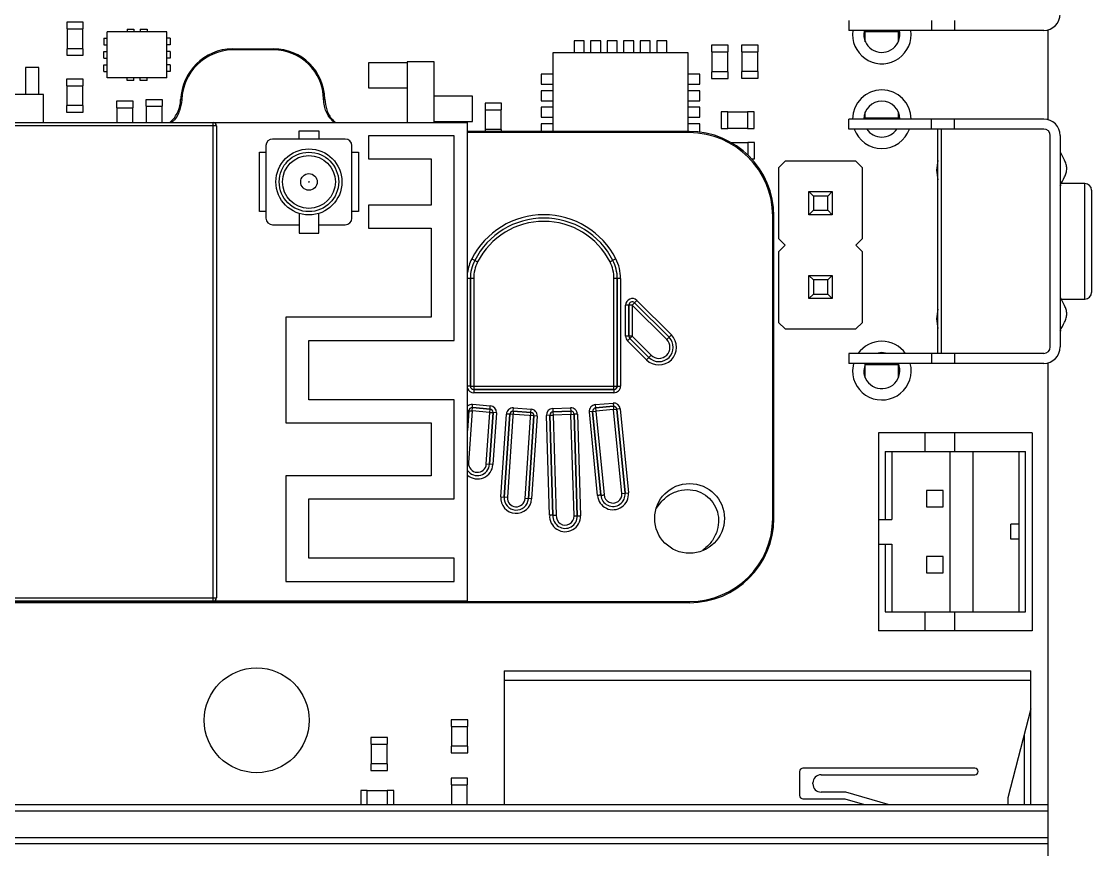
# Model space of a CAD drawing. Extents: x 0 to 723, y 0 to 367.
# Drawn here: x 677.93 to 719.08, y 314.63 to 346.49 of the extents above; entities that cross this region are included whole.
import ezdxf

# ---------------------------------------------------------------- set-up
doc = ezdxf.new("R2010")
doc.units = 0
doc.header["$MEASUREMENT"] = 0
doc.layers.get('0').update_dxf_attribs({"linetype": 'CONTINUOUS'})

msp = doc.modelspace()

# ---------------------------------------------------------------- linework, layer by layer
at = {"linetype": 'CONTINUOUS'}
for p, q in [((709.741, 346.524), (709.741, 346.143)), ((712.916, 346.524), (712.916, 346.143)), ((713.805, 346.524), (713.805, 346.143)), ((679.67, 346.456), (679.67, 346.202)), ((680.305, 346.456), (679.67, 346.456)), ((679.67, 346.202), (680.305, 346.202)), ((679.683, 346.202), (679.683, 345.44)), ((680.292, 345.44), (680.292, 346.202)), ((680.305, 346.202), (680.305, 346.456)), ((681.232, 344.315), (681.232, 346.093)), ((683.518, 346.093), (681.232, 346.093)), ((681.992, 346.194), (681.992, 346.093)), ((681.992, 346.194), (682.25, 346.194)), ((682.25, 346.194), (682.25, 346.093)), ((682.5, 346.194), (682.5, 346.093)), ((682.5, 346.194), (682.758, 346.194)), ((682.758, 346.194), (682.758, 346.093)), ((683.518, 344.315), (683.518, 346.093)), ((717.234, 346.143), (709.741, 346.143)), ((709.892, 346.143), (709.881, 345.99)), ((710.334, 346.143), (710.317, 345.99)), ((710.376, 345.709), (710.376, 346.143)), ((710.376, 346.099), (711.646, 346.099)), ((711.646, 345.714), (711.646, 346.143)), ((717.411, 342.706), (717.411, 346.168)), ((681.1, 345.841), (681.232, 345.841)), ((681.1, 345.841), (681.1, 345.583)), ((683.65, 345.841), (683.518, 345.841)), ((683.65, 345.841), (683.65, 345.583)), ((699.566, 345.736), (699.179, 345.736)), ((699.179, 345.736), (699.179, 345.281)), ((699.566, 345.281), (699.566, 345.736)), ((700.201, 345.736), (699.814, 345.736)), ((699.814, 345.736), (699.814, 345.281)), ((700.201, 345.281), (700.201, 345.736)), ((700.449, 345.736), (700.449, 345.281)), ((700.836, 345.736), (700.449, 345.736)), ((700.836, 345.281), (700.836, 345.736)), ((701.471, 345.736), (701.084, 345.736)), ((701.084, 345.736), (701.084, 345.281)), ((701.471, 345.281), (701.471, 345.736)), ((701.719, 345.736), (701.719, 345.281)), ((702.106, 345.736), (701.719, 345.736)), ((702.106, 345.281), (702.106, 345.736)), ((702.741, 345.736), (702.354, 345.736)), ((702.354, 345.736), (702.354, 345.281)), ((702.741, 345.281), (702.741, 345.736)), ((680.305, 345.44), (679.67, 345.44)), ((679.67, 345.44), (679.67, 345.186)), ((680.305, 345.186), (680.305, 345.44)), ((681.1, 345.583), (681.232, 345.583)), ((681.1, 345.333), (681.232, 345.333)), ((681.1, 345.075), (681.1, 345.333)), ((683.65, 345.583), (683.518, 345.583)), ((683.65, 345.333), (683.518, 345.333)), ((683.65, 345.333), (683.65, 345.075)), ((686.039, 345.393), (686.038, 345.437)), ((686.038, 345.437), (687.622, 345.437)), ((687.622, 345.393), (686.039, 345.393)), ((687.622, 345.393), (687.622, 345.437)), ((703.563, 345.281), (698.356, 345.281)), ((698.356, 345.281), (698.356, 342.255)), ((703.563, 342.255), (703.563, 345.281)), ((704.465, 345.569), (704.465, 345.315)), ((705.1, 345.569), (704.465, 345.569)), ((704.465, 345.315), (705.1, 345.315)), ((704.477, 345.315), (704.477, 344.553)), ((705.087, 344.553), (705.087, 345.315)), ((705.1, 345.315), (705.1, 345.569)), ((705.615, 345.576), (705.615, 345.322)), ((706.25, 345.576), (705.615, 345.576)), ((705.615, 345.322), (706.25, 345.322)), ((705.628, 345.322), (705.628, 344.56)), ((706.238, 344.56), (706.238, 345.322)), ((706.25, 345.322), (706.25, 345.576)), ((679.67, 345.186), (680.305, 345.186)), ((681.1, 345.075), (681.232, 345.075)), ((681.1, 344.567), (681.1, 344.825)), ((681.1, 344.825), (681.232, 344.825)), ((683.65, 345.075), (683.518, 345.075)), ((683.65, 344.825), (683.518, 344.825)), ((683.65, 344.825), (683.65, 344.567)), ((692.762, 344.897), (691.278, 344.897)), ((691.278, 344.897), (691.278, 343.929)), ((692.762, 344.929), (692.762, 342.6)), ((693.794, 344.929), (692.762, 344.929)), ((693.794, 342.6), (693.794, 344.929)), ((678.084, 344.713), (678.084, 343.681)), ((678.6, 344.713), (678.084, 344.713)), ((678.6, 343.681), (678.6, 344.713)), ((681.1, 344.567), (681.232, 344.567)), ((683.65, 344.567), (683.518, 344.567)), ((697.909, 344.459), (697.909, 344.072)), ((698.356, 344.459), (697.909, 344.459)), ((704.015, 344.459), (703.563, 344.459)), ((704.015, 344.072), (704.015, 344.459)), ((704.465, 344.553), (704.465, 344.299)), ((705.1, 344.553), (704.465, 344.553)), ((705.1, 344.299), (705.1, 344.553)), ((705.615, 344.56), (705.615, 344.306)), ((706.25, 344.56), (705.615, 344.56)), ((706.25, 344.306), (706.25, 344.56)), ((679.665, 344.27), (679.665, 344.016)), ((680.3, 344.27), (679.665, 344.27)), ((679.665, 344.016), (680.3, 344.016)), ((679.677, 344.016), (679.677, 343.254)), ((680.287, 343.254), (680.287, 344.016)), ((680.3, 344.016), (680.3, 344.27)), ((683.518, 344.315), (681.232, 344.315)), ((681.992, 344.214), (681.992, 344.315)), ((682.25, 344.214), (681.992, 344.214)), ((682.25, 344.214), (682.25, 344.315)), ((682.5, 344.214), (682.5, 344.315)), ((682.758, 344.214), (682.5, 344.214)), ((682.758, 344.214), (682.758, 344.315)), ((697.909, 344.072), (698.356, 344.072)), ((703.563, 344.072), (704.015, 344.072)), ((704.465, 344.299), (705.1, 344.299)), ((705.615, 344.306), (706.25, 344.306)), ((678.784, 343.681), (676.244, 343.681)), ((678.784, 342.6), (678.784, 343.681)), ((691.278, 343.929), (692.762, 343.929)), ((695.278, 343.607), (693.794, 343.607)), ((695.278, 342.639), (695.278, 343.607)), ((698.356, 343.824), (697.909, 343.824)), ((697.909, 343.824), (697.909, 343.437)), ((704.015, 343.824), (703.563, 343.824)), ((704.015, 343.437), (704.015, 343.824)), ((679.665, 343.254), (679.665, 343)), ((680.3, 343.254), (679.665, 343.254)), ((680.3, 343), (680.3, 343.254)), ((681.59, 343.421), (681.59, 343.167)), ((682.225, 343.421), (681.59, 343.421)), ((681.59, 343.167), (682.225, 343.167)), ((681.603, 343.167), (681.603, 342.6)), ((682.213, 342.6), (682.213, 343.167)), ((682.225, 343.167), (682.225, 343.421)), ((682.716, 343.477), (682.716, 343.223)), ((683.351, 343.477), (682.716, 343.477)), ((682.716, 343.223), (683.351, 343.223)), ((682.729, 343.223), (682.729, 342.6)), ((683.339, 342.6), (683.339, 343.223)), ((683.351, 343.223), (683.351, 343.477)), ((684.052, 343.479), (684.096, 343.477)), ((689.549, 343.501), (689.594, 343.501)), ((695.754, 343.347), (695.754, 343.093)), ((696.389, 343.347), (695.754, 343.347)), ((696.389, 343.093), (696.389, 343.347)), ((697.909, 343.437), (698.356, 343.437)), ((697.909, 343.189), (697.909, 342.802)), ((698.356, 343.189), (697.909, 343.189)), ((703.563, 343.437), (704.015, 343.437)), ((704.015, 343.189), (703.563, 343.189)), ((704.015, 342.802), (704.015, 343.189)), ((679.665, 343), (680.3, 343)), ((695.754, 343.093), (696.389, 343.093)), ((695.766, 343.093), (695.766, 342.331)), ((696.376, 342.331), (696.376, 343.093)), ((697.909, 342.802), (698.356, 342.802)), ((703.563, 342.802), (704.015, 342.802)), ((704.831, 343.01), (704.831, 342.375)), ((705.085, 343.01), (704.831, 343.01)), ((705.085, 342.375), (705.085, 343.01)), ((705.847, 342.998), (705.085, 342.998)), ((706.101, 343.01), (705.847, 343.01)), ((705.847, 343.01), (705.847, 342.375)), ((706.101, 342.375), (706.101, 343.01)), ((710.376, 342.731), (710.376, 343.012)), ((710.376, 342.775), (711.646, 342.775)), ((711.646, 342.731), (711.646, 343.008)), ((659.329, 342.6), (695.08, 342.6)), ((685.428, 342.473), (662.695, 342.473)), ((685.301, 324.185), (685.301, 342.6)), ((685.428, 342.473), (685.428, 324.312)), ((693.794, 342.639), (695.278, 342.639)), ((695.08, 324.185), (695.08, 342.6)), ((698.356, 342.554), (697.909, 342.554)), ((697.909, 342.554), (697.909, 342.255)), ((704.015, 342.554), (703.563, 342.554)), ((704.015, 342.229), (704.015, 342.554)), ((704.831, 342.375), (705.085, 342.375)), ((705.085, 342.388), (705.847, 342.388)), ((705.847, 342.375), (706.101, 342.375)), ((717.234, 342.731), (709.741, 342.731)), ((709.741, 342.35), (709.741, 342.731)), ((717.234, 342.35), (709.741, 342.35)), ((712.916, 342.35), (712.916, 342.731)), ((713.17, 333.714), (713.17, 342.35)), ((713.297, 342.35), (713.297, 333.714)), ((713.805, 342.35), (713.805, 342.731)), ((690.381, 341.965), (687.587, 341.965)), ((688.603, 342.282), (689.365, 342.282)), ((688.603, 341.965), (688.603, 342.282)), ((689.365, 342.282), (689.365, 341.965)), ((691.27, 342.092), (691.27, 341.203)), ((694.572, 342.092), (691.27, 342.092)), ((694.572, 334.218), (694.572, 342.092)), ((703.603, 342.255), (695.08, 342.255)), ((703.603, 342.21), (695.08, 342.21)), ((695.754, 342.331), (695.754, 342.255)), ((696.389, 342.331), (695.754, 342.331)), ((696.389, 342.255), (696.389, 342.331)), ((703.603, 342.255), (703.603, 342.21)), ((717.488, 333.968), (717.488, 342.096)), ((717.869, 342.096), (717.869, 333.968)), ((687.333, 341.711), (687.333, 338.917)), ((690.635, 338.917), (690.635, 341.711)), ((705.86, 341.82), (705.229, 341.82)), ((706.114, 341.833), (705.86, 341.833)), ((705.86, 341.833), (705.86, 341.346)), ((706.114, 341.198), (706.114, 341.833)), ((687.079, 341.457), (687.333, 341.457)), ((687.079, 339.171), (687.079, 341.457)), ((690.635, 341.457), (690.889, 341.457)), ((690.889, 341.457), (690.889, 339.171)), ((691.27, 341.203), (693.683, 341.203)), ((693.683, 341.203), (693.683, 339.425)), ((706.005, 341.198), (706.114, 341.198)), ((707.296, 341.11), (707.042, 340.856)), ((710.013, 341.11), (707.296, 341.11)), ((710.267, 340.856), (710.013, 341.11)), ((717.869, 341.461), (717.869, 341.461)), ((707.042, 340.856), (707.042, 338.138)), ((710.267, 338.138), (710.267, 340.856)), ((708.21, 339.941), (708.38, 339.771)), ((708.21, 339.941), (709.099, 339.941)), ((708.21, 339.052), (708.21, 339.941)), ((708.929, 339.771), (709.099, 339.941)), ((709.099, 339.941), (709.099, 339.052)), ((717.869, 340.191), (717.905, 340.191)), ((718.822, 340.254), (717.903, 340.254)), ((719.076, 340), (719.076, 336.063)), ((708.929, 339.771), (708.38, 339.771)), ((708.38, 339.771), (708.38, 339.222)), ((708.929, 339.222), (708.929, 339.771)), ((687.333, 339.171), (687.079, 339.171)), ((688.603, 339.102), (688.603, 338.345)), ((689.365, 338.345), (689.365, 339.102)), ((690.889, 339.171), (690.635, 339.171)), ((693.683, 339.425), (691.27, 339.425)), ((691.27, 339.425), (691.27, 338.536)), ((708.21, 339.052), (708.38, 339.222)), ((709.099, 339.052), (708.21, 339.052)), ((708.38, 339.222), (708.929, 339.222)), ((708.929, 339.222), (709.099, 339.052)), ((687.587, 338.663), (688.603, 338.663)), ((689.365, 338.663), (690.381, 338.663)), ((706.816, 327.369), (706.816, 338.997)), ((706.861, 338.997), (706.816, 338.997)), ((706.861, 327.369), (706.861, 338.997)), ((688.603, 338.345), (689.365, 338.345)), ((691.27, 338.536), (693.683, 338.536)), ((693.683, 338.536), (693.683, 335.107)), ((707.042, 338.138), (707.296, 337.884)), ((707.296, 337.884), (707.042, 337.63)), ((710.013, 337.884), (710.267, 338.138)), ((710.267, 337.63), (710.013, 337.884)), ((707.042, 337.63), (707.042, 334.912)), ((710.267, 334.912), (710.267, 337.63)), ((695.244, 337.351), (695.47, 337.236)), ((700.786, 337.351), (700.56, 337.236)), ((695.318, 336.603), (695.08, 336.603)), ((695.191, 336.603), (695.191, 332.459)), ((695.191, 332.459), (695.191, 336.603)), ((695.318, 336.603), (695.318, 332.332)), ((700.965, 336.603), (700.711, 336.603)), ((700.711, 332.332), (700.711, 336.603)), ((700.838, 332.459), (700.838, 336.603)), ((700.838, 336.603), (700.838, 332.459)), ((700.965, 336.603), (700.965, 332.459)), ((708.21, 336.715), (709.099, 336.715)), ((708.21, 336.715), (708.38, 336.545)), ((708.21, 335.826), (708.21, 336.715)), ((709.099, 336.715), (708.929, 336.545)), ((709.099, 336.715), (709.099, 335.826)), ((708.929, 336.545), (708.38, 336.545)), ((708.38, 336.545), (708.38, 335.997)), ((708.929, 335.997), (708.929, 336.545)), ((708.38, 335.997), (708.21, 335.826)), ((709.099, 335.826), (708.21, 335.826)), ((708.38, 335.997), (708.929, 335.997)), ((708.929, 335.997), (709.099, 335.826)), ((717.869, 335.873), (717.869, 335.873)), ((717.903, 335.809), (718.822, 335.809)), ((701.16, 334.377), (701.16, 335.574)), ((701.287, 335.574), (701.16, 335.574)), ((701.287, 335.574), (701.287, 334.377)), ((701.287, 335.574), (701.287, 335.574)), ((701.287, 334.377), (701.287, 335.574)), ((701.414, 335.574), (701.287, 335.574)), ((701.414, 335.574), (701.504, 335.663)), ((702.738, 334.25), (701.414, 335.574)), ((701.414, 335.574), (701.414, 334.377)), ((701.594, 335.753), (701.504, 335.664)), ((702.828, 334.339), (701.504, 335.664)), ((701.504, 335.664), (701.504, 335.663)), ((701.504, 335.663), (702.828, 334.339)), ((701.594, 335.753), (702.918, 334.429)), ((688.095, 335.107), (688.095, 331.043)), ((693.683, 335.107), (688.095, 335.107)), ((707.042, 334.912), (707.296, 334.658)), ((707.296, 334.658), (710.013, 334.658)), ((710.013, 334.658), (710.267, 334.912)), ((717.869, 334.603), (717.905, 334.603)), ((688.984, 334.218), (694.572, 334.218)), ((688.984, 331.932), (688.984, 334.218)), ((701.287, 334.377), (701.16, 334.377)), ((701.324, 334.287), (701.235, 334.197)), ((701.96, 333.471), (701.235, 334.197)), ((701.287, 334.377), (701.287, 334.377)), ((701.414, 334.377), (701.287, 334.377)), ((701.324, 334.287), (702.05, 333.561)), ((701.325, 334.287), (701.324, 334.287)), ((701.325, 334.287), (701.414, 334.377)), ((702.05, 333.561), (701.325, 334.287)), ((701.414, 334.377), (702.14, 333.651)), ((702.918, 334.429), (702.738, 334.25)), ((717.234, 333.714), (709.741, 333.714)), ((709.741, 333.714), (709.741, 333.333)), ((712.916, 333.714), (712.916, 333.333)), ((713.805, 333.714), (713.805, 333.333)), ((701.96, 333.471), (702.14, 333.651)), ((717.234, 333.333), (709.741, 333.333)), ((709.916, 333.333), (709.881, 333.054)), ((710.376, 332.772), (710.376, 333.333)), ((711.646, 332.777), (711.646, 333.33)), ((717.411, 255.081), (717.411, 333.358)), ((710.376, 333.289), (711.646, 333.289)), ((695.191, 332.459), (695.191, 332.459)), ((695.191, 332.459), (700.838, 332.459)), ((695.318, 332.332), (700.711, 332.332)), ((695.318, 332.332), (695.318, 332.205)), ((695.318, 332.332), (695.318, 332.332)), ((700.711, 332.332), (695.318, 332.332)), ((700.711, 332.205), (695.318, 332.205)), ((700.711, 332.332), (700.711, 332.205)), ((700.711, 332.332), (700.711, 332.332)), ((700.838, 332.459), (700.965, 332.459)), ((700.838, 332.459), (700.838, 332.459)), ((694.572, 331.932), (688.984, 331.932)), ((694.572, 328.122), (694.572, 331.932)), ((695.269, 331.631), (695.279, 331.758)), ((695.279, 331.758), (695.958, 331.702)), ((695.948, 331.576), (695.958, 331.702)), ((699.995, 331.747), (700.677, 331.808)), ((699.995, 331.747), (700.006, 331.621)), ((700.688, 331.681), (700.006, 331.621)), ((700.006, 331.621), (700.688, 331.681)), ((700.677, 331.808), (700.688, 331.681)), ((700.688, 331.681), (700.688, 331.681)), ((700.688, 331.681), (700.699, 331.555)), ((695.258, 331.504), (695.123, 329.505)), ((695.132, 331.513), (695.132, 331.513)), ((695.132, 331.513), (695.258, 331.504)), ((695.258, 331.504), (695.269, 331.631)), ((695.938, 331.449), (695.258, 331.504)), ((695.948, 331.576), (695.269, 331.631)), ((695.269, 331.631), (695.269, 331.631)), ((695.269, 331.631), (695.948, 331.576)), ((695.803, 329.459), (695.938, 331.449)), ((696.064, 331.441), (695.929, 329.451)), ((695.93, 329.451), (696.064, 331.441)), ((695.938, 331.449), (695.948, 331.576)), ((695.938, 331.449), (696.064, 331.441)), ((695.948, 331.576), (695.948, 331.576)), ((696.191, 331.432), (696.056, 329.442)), ((696.191, 331.432), (696.064, 331.441)), ((696.064, 331.441), (696.064, 331.441)), ((696.36, 328.198), (696.576, 331.384)), ((696.702, 331.375), (696.487, 328.189)), ((696.487, 328.189), (696.702, 331.375)), ((696.702, 331.375), (696.576, 331.384)), ((696.838, 331.493), (696.613, 328.181)), ((696.702, 331.375), (696.702, 331.375)), ((697.636, 331.312), (696.702, 331.375)), ((696.838, 331.493), (696.846, 331.62)), ((697.518, 331.447), (696.838, 331.493)), ((696.838, 331.493), (696.838, 331.493)), ((696.838, 331.493), (697.517, 331.447)), ((696.846, 331.62), (697.526, 331.574)), ((697.293, 328.135), (697.517, 331.447)), ((697.42, 328.126), (697.636, 331.312)), ((697.636, 331.312), (697.42, 328.126)), ((697.517, 331.447), (697.518, 331.447)), ((697.518, 331.447), (697.526, 331.574)), ((697.762, 331.303), (697.547, 328.117)), ((697.762, 331.303), (697.636, 331.312)), ((697.636, 331.312), (697.636, 331.312)), ((698.244, 331.338), (698.117, 331.334)), ((698.239, 327.496), (698.117, 331.334)), ((698.244, 331.338), (698.371, 331.342)), ((698.244, 331.338), (698.367, 327.494)), ((698.367, 327.494), (698.244, 331.338)), ((698.244, 331.338), (698.244, 331.338)), ((698.361, 331.596), (699.042, 331.624)), ((698.361, 331.596), (698.366, 331.469)), ((699.047, 331.497), (698.366, 331.469)), ((698.366, 331.469), (699.047, 331.497)), ((698.366, 331.469), (698.366, 331.469)), ((698.366, 331.469), (698.371, 331.342)), ((699.052, 331.37), (698.371, 331.342)), ((698.371, 331.342), (698.494, 327.49)), ((699.042, 331.624), (699.047, 331.497)), ((699.047, 331.497), (699.047, 331.497)), ((699.047, 331.497), (699.052, 331.37)), ((699.052, 331.37), (699.179, 331.374)), ((699.176, 327.464), (699.052, 331.37)), ((699.306, 331.378), (699.179, 331.374)), ((699.303, 327.468), (699.179, 331.374)), ((699.179, 331.374), (699.179, 331.374)), ((699.179, 331.374), (699.303, 327.468)), ((699.306, 331.378), (699.43, 327.472)), ((699.891, 331.482), (699.765, 331.47)), ((700.078, 328.251), (699.765, 331.47)), ((699.891, 331.482), (700.018, 331.494)), ((699.891, 331.482), (700.205, 328.262)), ((700.205, 328.262), (699.891, 331.482)), ((699.891, 331.482), (699.891, 331.482)), ((700.006, 331.621), (700.006, 331.621)), ((700.006, 331.621), (700.018, 331.494)), ((700.699, 331.555), (700.018, 331.494)), ((700.018, 331.494), (700.331, 328.273)), ((700.699, 331.555), (700.825, 331.567)), ((701.013, 328.332), (700.699, 331.555)), ((700.952, 331.579), (700.825, 331.567)), ((701.139, 328.345), (700.825, 331.567)), ((700.825, 331.567), (700.825, 331.567)), ((700.825, 331.567), (701.139, 328.345)), ((700.952, 331.579), (701.266, 328.357)), ((688.095, 331.043), (693.683, 331.043)), ((693.683, 331.043), (693.683, 329.011)), ((716.794, 330.667), (710.888, 330.667)), ((710.888, 330.667), (710.888, 323.047)), ((712.666, 330.667), (712.666, 329.937)), ((713.809, 330.667), (713.809, 329.937)), ((716.794, 330.667), (716.794, 323.047)), ((711.142, 329.937), (711.142, 327.333)), ((711.142, 329.937), (716.54, 329.937)), ((711.396, 329.937), (711.396, 327.333)), ((713.619, 329.937), (713.619, 323.777)), ((714.508, 329.937), (714.508, 323.777)), ((716.286, 323.777), (716.286, 329.937)), ((716.54, 323.777), (716.54, 329.937)), ((696.056, 329.442), (695.803, 329.459)), ((688.095, 329.011), (688.095, 324.947)), ((693.683, 329.011), (688.095, 329.011)), ((701.013, 328.332), (701.266, 328.357)), ((712.73, 328.444), (712.73, 327.809)), ((713.365, 328.444), (712.73, 328.444)), ((713.365, 327.809), (713.365, 328.444)), ((688.984, 328.122), (694.572, 328.122)), ((688.984, 325.836), (688.984, 328.122)), ((696.36, 328.198), (696.613, 328.181)), ((697.547, 328.117), (697.293, 328.135)), ((700.205, 328.262), (700.205, 328.262)), ((712.73, 327.809), (713.365, 327.809)), ((698.367, 327.494), (698.367, 327.494)), ((699.176, 327.464), (699.43, 327.472)), ((706.861, 327.369), (706.816, 327.369)), ((710.888, 327.333), (711.396, 327.333)), ((715.968, 326.571), (715.968, 327.143)), ((716.286, 327.143), (715.968, 327.143)), ((710.888, 326.381), (711.396, 326.381)), ((711.142, 326.381), (711.142, 323.777)), ((711.396, 326.381), (711.396, 323.777)), ((716.286, 326.571), (715.968, 326.571)), ((713.365, 325.904), (712.73, 325.904)), ((712.73, 325.904), (712.73, 325.269)), ((713.365, 325.269), (713.365, 325.904)), ((694.572, 325.836), (688.984, 325.836)), ((694.572, 324.947), (694.572, 325.836)), ((712.73, 325.269), (713.365, 325.269)), ((688.095, 324.947), (694.572, 324.947)), ((662.695, 324.312), (685.428, 324.312)), ((695.08, 324.185), (659.329, 324.185)), ((668.099, 324.172), (703.619, 324.172)), ((668.099, 324.128), (703.619, 324.128)), ((703.619, 324.128), (703.619, 324.172)), ((711.142, 323.777), (716.54, 323.777)), ((712.666, 323.777), (712.666, 323.047)), ((713.809, 323.777), (713.809, 323.047)), ((716.794, 323.047), (710.888, 323.047)), ((696.484, 321.508), (696.484, 316.367)), ((696.484, 321.508), (716.741, 321.508)), ((716.741, 316.367), (716.741, 321.508)), ((716.741, 321.127), (696.484, 321.127)), ((716.741, 320.048), (715.852, 316.619)), ((695.09, 319.619), (694.455, 319.619)), ((694.455, 319.619), (694.455, 319.365)), ((694.455, 319.365), (695.09, 319.365)), ((694.468, 319.365), (694.468, 318.603)), ((695.077, 318.603), (695.077, 319.365)), ((695.09, 319.365), (695.09, 319.619)), ((691.364, 318.938), (691.364, 318.684)), ((691.999, 318.938), (691.364, 318.938)), ((691.999, 318.684), (691.999, 318.938)), ((716.487, 319.068), (716.487, 316.367)), ((691.364, 318.684), (691.999, 318.684)), ((691.374, 318.684), (691.374, 317.922)), ((691.991, 317.922), (691.991, 318.684)), ((695.09, 318.603), (694.455, 318.603)), ((694.455, 318.603), (694.455, 318.349)), ((695.09, 318.349), (695.09, 318.603)), ((694.455, 318.349), (695.09, 318.349)), ((691.364, 317.922), (691.364, 317.668)), ((691.999, 317.922), (691.364, 317.922)), ((691.364, 317.668), (691.999, 317.668)), ((691.999, 317.668), (691.999, 317.922)), ((714.582, 317.762), (707.978, 317.762)), ((694.447, 317.371), (694.447, 317.117)), ((695.082, 317.371), (694.447, 317.371)), ((695.082, 317.117), (695.082, 317.371)), ((707.851, 317.635), (707.851, 316.711)), ((708.676, 317.508), (714.582, 317.508)), ((691.227, 316.904), (690.973, 316.904)), ((690.973, 316.904), (690.973, 316.367)), ((691.227, 316.367), (691.227, 316.904)), ((691.989, 316.891), (691.227, 316.891)), ((692.243, 316.904), (691.989, 316.904)), ((691.989, 316.904), (691.989, 316.367)), ((692.243, 316.367), (692.243, 316.904)), ((694.447, 317.117), (695.082, 317.117)), ((694.46, 317.117), (694.46, 316.367)), ((695.07, 316.367), (695.07, 317.117)), ((708.359, 317.156), (708.359, 317.19)), ((709.629, 316.838), (708.676, 316.838)), ((711.249, 316.367), (709.629, 316.838)), ((707.978, 316.584), (709.593, 316.584)), ((709.593, 316.584), (710.339, 316.367)), ((715.852, 316.619), (715.852, 316.367)), ((634.861, 316.367), (717.411, 316.367)), ((634.861, 316.113), (717.411, 316.113)), ((634.861, 315.097), (717.411, 315.097)), ((634.861, 314.862), (717.411, 314.862))]:
    msp.add_line(p, q, dxfattribs=at)
at = {"color": 8, "linetype": 'CONTINUOUS'}
for p, q in [((718.822, 335.809), (718.822, 340.254)), ((695.191, 332.459), (695.08, 332.459)), ((695.132, 331.513), (695.08, 331.517)), ((695.132, 331.513), (695.08, 330.75)), ((695.08, 330.749), (695.132, 331.513)), ((695.08, 329.508), (695.123, 329.505))]:
    msp.add_line(p, q, dxfattribs=at)
at = {"linetype": 'CONTINUOUS'}
for points in [[(713.17, 341.135), (713.107, 340.762), (713.17, 340.39), (713.17, 340.39)], [(717.869, 341.453), (717.869, 341.444), (717.869, 341.361), (717.869, 341.217), (717.869, 341.03), (717.869, 340.819), (717.869, 340.609), (717.869, 340.424), (717.869, 340.284), (717.869, 340.205), (717.869, 340.191), (717.869, 340.191), (717.869, 340.191)], [(717.869, 335.865), (717.869, 335.856), (717.869, 335.773), (717.869, 335.629), (717.869, 335.442), (717.869, 335.231), (717.869, 335.021), (717.869, 334.836), (717.869, 334.696), (717.869, 334.617), (717.869, 334.603), (717.869, 334.603), (717.869, 334.603)], [(713.17, 335.42), (713.107, 335.047), (713.17, 334.675), (713.17, 334.675)], [(711.222, 333.714), (711.01, 333.747), (710.798, 333.714), (710.798, 333.714)], [(710.376, 333.335), (710.37, 333.319), (710.317, 333.054), (710.317, 333.054)]]:
    msp.add_lwpolyline(points, dxfattribs=at)
for centre, radius in [((688.984, 340.314), 1.27), ((688.984, 340.314), 1.143), ((688.984, 340.314), 1.016), ((688.984, 340.314), 0.318), ((688.984, 340.314), 0.0127), ((703.619, 327.369), 1.342), ((686.974, 319.601), 2.016)]:
    msp.add_circle(centre, radius, dxfattribs=at)
for centre, radius, start, end in [((717.234, 346.778), 0.635, 270, 0), ((711.01, 345.99), 1.129, 180, 7.7576), ((711.01, 345.99), 0.694, 180, 12.6938), ((686.082, 343.405), 2.032, 91.2502, 177.9315), ((686.082, 343.405), 1.988, 91.2641, 177.9315), ((687.622, 343.465), 1.972, 1.0459, 90), ((687.622, 343.465), 1.927, 1.0459, 90), ((711.01, 342.731), 1.129, 0, 180), ((711.01, 342.731), 0.694, 0, 180), ((685.301, 342.473), 0.127, 0, 90), ((711.01, 342.731), 1.129, 199.7221, 340.2779), ((711.01, 342.731), 0.694, 213.3224, 326.6776), ((717.234, 342.096), 0.635, 0, 90), ((717.234, 342.096), 0.254, 0, 90), ((687.587, 341.711), 0.254, 90, 180), ((690.381, 341.711), 0.254, 0, 90), ((703.603, 338.997), 3.258, 0, 90), ((703.603, 338.997), 3.213, 0, 90), ((718.822, 340), 0.254, 0, 90), ((687.587, 338.917), 0.254, 180, 270), ((690.381, 338.917), 0.254, 270, 0), ((698.015, 335.941), 3.109, 26.9624, 153.0376), ((698.015, 335.941), 2.982, 26.9624, 153.0376), ((698.015, 335.941), 2.982, 26.9624, 153.0376), ((698.015, 335.941), 2.855, 26.9624, 153.0376), ((696.713, 336.603), 1.522, 153.0376, 180), ((696.713, 336.603), 1.522, 153.0376, 180), ((696.713, 336.603), 1.395, 153.0376, 180), ((699.317, 336.603), 1.395, 0, 26.9624), ((699.317, 336.603), 1.522, 0, 26.9624), ((699.317, 336.603), 1.522, 0, 26.9624), ((699.317, 336.603), 1.649, 0, 26.9624), ((701.414, 335.574), 0.254, 44.9733, 180.0267), ((718.822, 336.063), 0.254, 270, 0), ((701.414, 335.574), 0.127, 44.8778, 180.1222), ((701.414, 335.573), 0.127, 45.0699, 179.9301), ((701.414, 334.377), 0.254, 179.9998, 225.0002), ((701.414, 334.377), 0.127, 179.992, 225.008), ((701.414, 334.377), 0.127, 180.0075, 224.9925), ((702.439, 333.95), 0.677, 225, 45), ((702.439, 333.95), 0.55, 225, 45), ((702.439, 333.95), 0.55, 225, 45), ((702.439, 333.95), 0.423, 225, 45), ((711.01, 333.054), 1.129, 35.7978, 144.2022), ((717.234, 333.968), 0.635, 270, 0), ((717.234, 333.968), 0.254, 270, 0), ((711.01, 333.054), 1.129, 180, 14.3278), ((711.01, 333.054), 0.694, 180, 23.7569), ((695.318, 332.459), 0.127, 179.9736, 270.0264), ((695.318, 332.459), 0.127, 180.0204, 269.9796), ((700.711, 332.459), 0.254, 269.997, 0), ((700.712, 332.459), 0.127, 269.9736, 0), ((700.711, 332.459), 0.127, 270.0204, 0), ((695.938, 331.449), 0.254, 356.1228, 85.3526), ((700.017, 331.494), 0.254, 95.0588, 185.5646), ((700.699, 331.555), 0.254, 5.5587, 95.0646), ((700.699, 331.555), 0.127, 5.5356, 95.0877), ((700.699, 331.555), 0.127, 5.5819, 95.0414), ((695.258, 331.505), 0.127, 85.3232, 176.1522), ((695.258, 331.504), 0.127, 85.3705, 176.1049), ((695.938, 331.449), 0.127, 356.0999, 85.3756), ((695.938, 331.449), 0.127, 356.1458, 85.3296), ((696.829, 331.367), 0.254, 86.1227, 176.1287), ((696.829, 331.367), 0.127, 86.0993, 176.1521), ((696.829, 331.366), 0.127, 86.1461, 176.1053), ((697.509, 331.32), 0.127, 356.1461, 86.1053), ((697.509, 331.321), 0.127, 356.0993, 86.1521), ((697.509, 331.32), 0.254, 356.1227, 86.1287), ((698.371, 331.342), 0.254, 92.3204, 181.8263), ((698.371, 331.342), 0.127, 92.2973, 181.8494), ((698.371, 331.342), 0.127, 92.3436, 181.8031), ((699.052, 331.37), 0.254, 1.8205, 92.3262), ((699.052, 331.37), 0.127, 1.7971, 92.3496), ((699.052, 331.37), 0.127, 1.844, 92.3027), ((700.017, 331.494), 0.127, 95.0354, 185.5879), ((700.018, 331.494), 0.127, 95.0823, 185.541), ((695.463, 329.482), 0.341, 176.1257, 356.1257), ((700.672, 328.299), 0.596, 184.6725, 5.5617), ((696.953, 328.158), 0.595, 176.1257, 356.1257), ((696.953, 328.158), 0.468, 176.1257, 356.1257), ((696.953, 328.158), 0.468, 176.1257, 356.1257), ((696.953, 328.158), 0.341, 176.1257, 356.1257), ((700.672, 328.299), 0.469, 184.5593, 5.5617), ((700.672, 328.299), 0.469, 184.5593, 5.5617), ((700.672, 328.299), 0.342, 184.3879, 5.5617), ((698.834, 327.454), 0.596, 175.8681, 1.8234), ((698.834, 327.454), 0.469, 175.1099, 1.8234), ((698.834, 327.454), 0.469, 175.1093, 1.8234), ((698.834, 327.454), 0.342, 173.9603, 1.8234), ((703.619, 327.369), 3.197, 270, 0), ((703.619, 327.369), 3.242, 270, 0), ((685.301, 324.312), 0.127, 270, 0), ((707.978, 317.635), 0.127, 90, 180), ((714.582, 317.635), 0.127, 270, 90), ((708.676, 317.19), 0.318, 90, 180), ((708.676, 317.156), 0.318, 180, 270), ((707.978, 316.711), 0.127, 180, 270)]:
    msp.add_arc(centre, radius, start, end, dxfattribs=at)
at = {"color": 8, "linetype": 'CONTINUOUS'}
for centre, radius, start, end in [((696.713, 336.603), 1.649, 153.0376, 172.0971), ((695.318, 332.459), 0.254, 200.2254, 270.0031), ((695.258, 331.504), 0.254, 85.3471, 134.6107), ((695.463, 329.482), 0.468, 215.0437, 356.1257), ((695.463, 329.482), 0.468, 215.0302, 356.1257), ((695.463, 329.482), 0.595, 229.9166, 356.1257)]:
    msp.add_arc(centre, radius, start, end, dxfattribs=at)
at = {"linetype": 'CONTINUOUS'}
for points, knots in [([(683.635, 342.6), (683.715, 342.679), (683.796, 342.759), (683.859, 342.851), (683.94, 342.968), (683.993, 343.105), (684.021, 343.245), (684.037, 343.322), (684.044, 343.401), (684.052, 343.479)], [0, 0, 0, 0, 0.337381, 0.337381, 0.337381, 0.763881, 0.763881, 0.763881, 1, 1, 1, 1]), ([(684.096, 343.477), (684.075, 343.332), (684.053, 343.186), (684.006, 343.045), (683.959, 342.904), (683.886, 342.767), (683.778, 342.667), (683.753, 342.643), (683.725, 342.621), (683.697, 342.6)], [0, 0, 0, 0, 0.446579, 0.446579, 0.446579, 0.893185, 0.893185, 0.893185, 1, 1, 1, 1]), ([(689.952, 342.6), (689.88, 342.672), (689.807, 342.744), (689.749, 342.827), (689.665, 342.948), (689.61, 343.091), (689.581, 343.236), (689.564, 343.323), (689.557, 343.412), (689.549, 343.501)], [0, 0, 0, 0, 0.301152, 0.301152, 0.301152, 0.736726, 0.736726, 0.736726, 1, 1, 1, 1]), ([(689.594, 343.501), (689.611, 343.36), (689.629, 343.219), (689.673, 343.083), (689.717, 342.946), (689.786, 342.814), (689.886, 342.713), (689.927, 342.672), (689.973, 342.636), (690.019, 342.6)], [0, 0, 0, 0, 0.414892, 0.414892, 0.414892, 0.829812, 0.829812, 0.829812, 1, 1, 1, 1]), ([(717.865, 340.183), (717.926, 340.289), (717.986, 340.395), (718.037, 340.506), (718.061, 340.558), (718.083, 340.611), (718.099, 340.667), (718.113, 340.719), (718.123, 340.774), (718.123, 340.828), (718.122, 340.882), (718.113, 340.937), (718.098, 340.989), (718.082, 341.045), (718.06, 341.098), (718.035, 341.15), (717.988, 341.253), (717.931, 341.352), (717.875, 341.45)], [0, 0, 0, 0, 0.265453, 0.265453, 0.265453, 0.390747, 0.390747, 0.390747, 0.509096, 0.509096, 0.509096, 0.627568, 0.627568, 0.627568, 0.753039, 0.753039, 0.753039, 1, 1, 1, 1]), ([(717.865, 334.595), (717.926, 334.701), (717.986, 334.807), (718.037, 334.918), (718.061, 334.97), (718.083, 335.023), (718.099, 335.079), (718.113, 335.131), (718.123, 335.186), (718.123, 335.24), (718.122, 335.294), (718.113, 335.349), (718.098, 335.401), (718.082, 335.457), (718.06, 335.51), (718.035, 335.562), (717.988, 335.665), (717.931, 335.764), (717.875, 335.862)], [0, 0, 0, 0, 0.265453, 0.265453, 0.265453, 0.390747, 0.390747, 0.390747, 0.509096, 0.509096, 0.509096, 0.627568, 0.627568, 0.627568, 0.753039, 0.753039, 0.753039, 1, 1, 1, 1]), ([(702.345, 327.757), (702.454, 327.906), (702.562, 328.055), (702.7, 328.172), (702.814, 328.269), (702.947, 328.345), (703.089, 328.397), (703.231, 328.45), (703.381, 328.478), (703.531, 328.479), (703.677, 328.479), (703.824, 328.454), (703.961, 328.403), (704.087, 328.355), (704.206, 328.286), (704.309, 328.199), (704.412, 328.113), (704.5, 328.009), (704.568, 327.893), (704.636, 327.778), (704.684, 327.652), (704.71, 327.522), (704.737, 327.39), (704.741, 327.253), (704.724, 327.12), (704.707, 326.981), (704.667, 326.845), (704.607, 326.718), (704.544, 326.584), (704.459, 326.459), (704.357, 326.353), (704.286, 326.28), (704.208, 326.215), (704.129, 326.15)], [0, 0, 0, 0, 0.117375, 0.117375, 0.117375, 0.213939, 0.213939, 0.213939, 0.310651, 0.310651, 0.310651, 0.404405, 0.404405, 0.404405, 0.491174, 0.491174, 0.491174, 0.577339, 0.577339, 0.577339, 0.662849, 0.662849, 0.662849, 0.749301, 0.749301, 0.749301, 0.839356, 0.839356, 0.839356, 0.93439, 0.93439, 0.93439, 1, 1, 1, 1]), ([(700.205, 328.262), (700.204, 328.262), (700.202, 328.262), (700.197, 328.261), (700.192, 328.261), (700.185, 328.26), (700.176, 328.259), (700.167, 328.259), (700.155, 328.258), (700.143, 328.257), (700.131, 328.255), (700.118, 328.254), (700.104, 328.253), (700.102, 328.253), (700.1, 328.253), (700.098, 328.253), (700.092, 328.252), (700.085, 328.251), (700.078, 328.251)], [0, 0, 0, 0, 0.0000335763, 0.0000335763, 0.0000335763, 0.0000671525, 0.0000671525, 0.0000671525, 0.0001007293, 0.0001007293, 0.0001007293, 0.0001343074, 0.0001343074, 0.0001343074, 0.0001385133, 0.0001385133, 0.0001385133, 0.0001546205, 0.0001546205, 0.0001546205, 0.0001546205]), ([(700.205, 328.262), (700.205, 328.262), (700.208, 328.262), (700.213, 328.263), (700.217, 328.263), (700.225, 328.264), (700.234, 328.265), (700.243, 328.265), (700.254, 328.266), (700.266, 328.267), (700.278, 328.268), (700.292, 328.27), (700.306, 328.271), (700.308, 328.271), (700.311, 328.271), (700.314, 328.272), (700.319, 328.272), (700.325, 328.273), (700.331, 328.273)], [0, 0, 0, 0, 0.0000335762, 0.0000335762, 0.0000335762, 0.0000671523, 0.0000671523, 0.0000671523, 0.000100729, 0.000100729, 0.000100729, 0.0001343069, 0.0001343069, 0.0001343069, 0.000140591, 0.000140591, 0.000140591, 0.000154599, 0.000154599, 0.000154599, 0.000154599]), ([(698.367, 327.494), (698.366, 327.494), (698.364, 327.494), (698.359, 327.494), (698.354, 327.494), (698.346, 327.494), (698.337, 327.494), (698.328, 327.495), (698.317, 327.495), (698.305, 327.495), (698.293, 327.495), (698.279, 327.496), (698.265, 327.496), (698.259, 327.496), (698.253, 327.496), (698.247, 327.496), (698.245, 327.496), (698.242, 327.496), (698.239, 327.496)], [0, 0, 0, 0, 0.0000335374, 0.0000335374, 0.0000335374, 0.000067073, 0.000067073, 0.000067073, 0.0001006373, 0.0001006373, 0.0001006373, 0.000134255, 0.000134255, 0.000134255, 0.0001484197, 0.0001484197, 0.0001484197, 0.0001546318, 0.0001546318, 0.0001546318, 0.0001546318]), ([(698.367, 327.494), (698.367, 327.494), (698.37, 327.493), (698.374, 327.493), (698.379, 327.493), (698.387, 327.493), (698.396, 327.493), (698.405, 327.492), (698.416, 327.492), (698.428, 327.492), (698.44, 327.491), (698.454, 327.491), (698.468, 327.49), (698.474, 327.49), (698.48, 327.49), (698.487, 327.49), (698.489, 327.49), (698.491, 327.49), (698.494, 327.49)], [0, 0, 0, 0, 0.0000335339, 0.0000335339, 0.0000335339, 0.0000670663, 0.0000670663, 0.0000670663, 0.0001006231, 0.0001006231, 0.0001006231, 0.0001342364, 0.0001342364, 0.0001342364, 0.0001492593, 0.0001492593, 0.0001492593, 0.0001546685, 0.0001546685, 0.0001546685, 0.0001546685])]:
    msp.add_open_spline(points, degree=3, knots=knots, dxfattribs=at)

doc.saveas('drawing.dxf')
